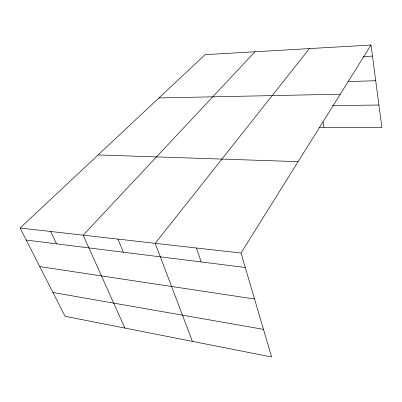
<?xml version="1.0" encoding="UTF-8"?>
<svg xmlns="http://www.w3.org/2000/svg" width="402" height="402" viewBox="0 0 402 402"><rect width="100%" height="100%" fill="white"/><g stroke="black" fill="none" stroke-linecap="round" stroke-linejoin="round"><path stroke-width="0.6" d="M241.014 253.054L371.011 45.024L205.126 54.647L20.1 228.024L65.059 316.294L271.601 356.976L241.014 253.054L20.1 228.024M309.424 48.597L155.212 243.336L192.387 341.373M254.984 51.752L83.169 235.17L124.891 328.082M363.086 56.556L372.468 56.094M348.132 81.561L375.714 80.722M158.916 97.947L340.283 94.194M332.494 105.58L378.92 105.033M318.957 127.313L381.9 127.655L371.011 45.024M98.098 154.936L298.133 161.649M26.23 240.059L245.26 267.481M39.748 266.601L254.536 298.993M52.933 292.48L263.471 329.359M50.622 231.482L56.561 243.858M117.952 239.11L123.399 252.225M196.477 248.009L201.206 261.963M322.942 121.781L323.967 127.339"/></g></svg>
